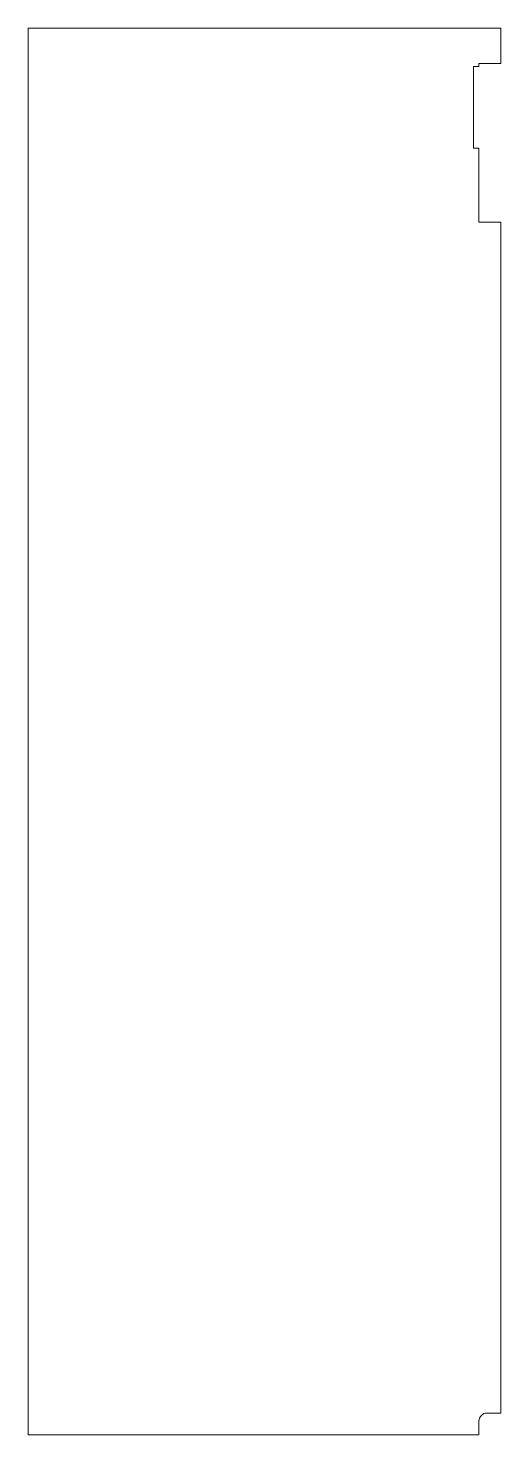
# Model space of a CAD drawing. Header units: millimetres. Extents: x 1117 to 1982, y -865 to 1710.
import ezdxf

# ---------------------------------------------------------------- set-up
doc = ezdxf.new("R2010")
doc.units = ezdxf.units.MM
doc.layers.add('IV_OUTER_PROFILE', color=7, linetype='Continuous', lineweight=5)

msp = doc.modelspace()

# ---------------------------------------------------------------- linework, layer by layer
at = {"layer": 'IV_OUTER_PROFILE'}
for p, q in [((1116.6, -865), (1116.6, 1710)), ((1116.6, 1710), (1981.6, 1710)), ((1981.6, 1710), (1981.6, 1645)), ((1941.6, 1640), (1931.6, 1640)), ((1931.6, 1640), (1931.6, 1490)), ((1981.6, 1645), (1941.6, 1645)), ((1941.6, 1645), (1941.6, 1640)), ((1931.6, 1490), (1941.6, 1490)), ((1941.6, 1490), (1941.6, 1355)), ((1941.6, 1355), (1981.6, 1355)), ((1981.6, 1355), (1981.6, -825)), ((1941.6, -840), (1941.6, -865)), ((1981.6, -825), (1956.6, -825)), ((1941.6, -865), (1116.6, -865))]:
    msp.add_line(p, q, dxfattribs=at)
msp.add_arc((1956.6, -840), 15, 90, 180, dxfattribs=at)

doc.saveas('drawing.dxf')
